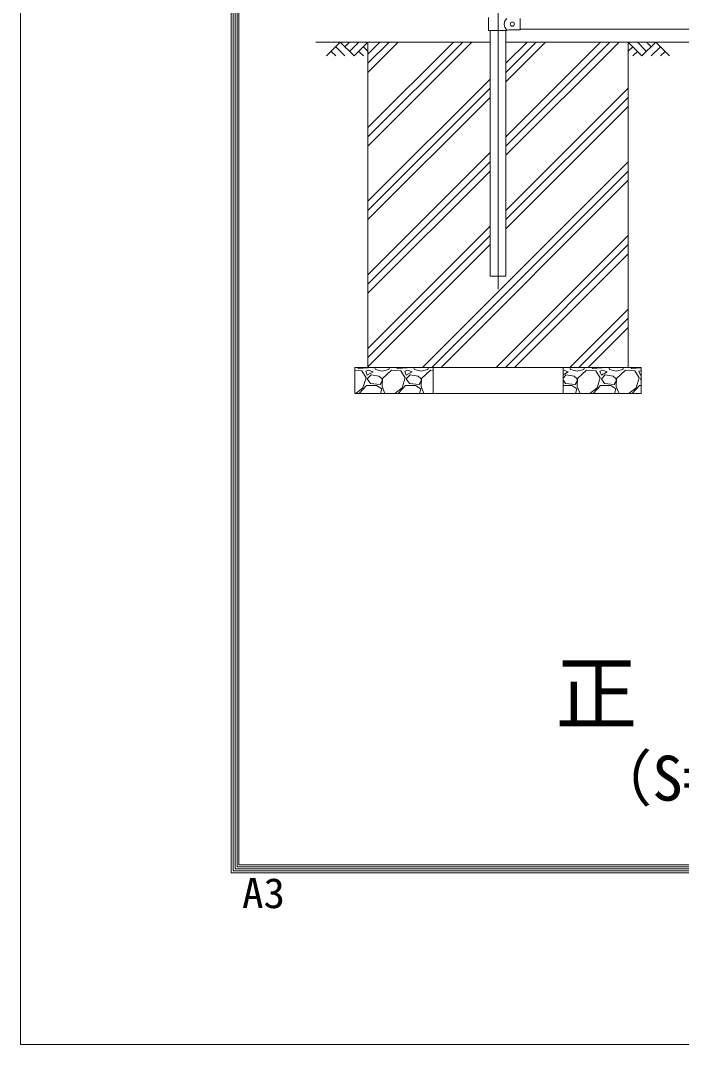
# Model space of a CAD drawing. Units: millimetres, scale not verified, with parts at other scales. Extents: x -30601 to 30601, y -19271 to 19271.
# Drawn here: x -30601 to -28060, y -19271 to -15335 of the extents above; entities that cross this region are included whole.
import ezdxf
from ezdxf.enums import TextEntityAlignment as Align

# ---------------------------------------------------------------- set-up
doc = ezdxf.new("R2010")
doc.units = ezdxf.units.MM
doc.header["$LTSCALE"] = 80
doc.linetypes.add('LONG_CHAIN', pattern=[21, 18, -1, 1, -1])
for name, color, linetype, lineweight in [('0-0_D-TTL', 2, 'Continuous', 9), ('0-1_D-TTL-TXT', 7, 'Continuous', 9), ('0-2_D-DCR-HCH', 7, 'Continuous', 9), ('0-3_D-STR1', 1, 'Continuous', 9), ('0-4_D-STR4', 7, 'Continuous', 9), ('0-5_D-BGD', 7, 'Continuous', 9), ('0-6_D-BMK', 2, 'LONG_CHAIN', 9), ('0-7_D-STR3', 3, 'Continuous', 9)]:
    doc.layers.add(name, color=color, linetype=linetype, lineweight=lineweight)
doc.styles.add('ＭＳ ゴシック', font='')
doc.styles.get('ＭＳ ゴシック').set_extended_font_data('MS Gothic')

msp = doc.modelspace()

# ---------------------------------------------------------------- linework, layer by layer
at = {"layer": '0-0_D-TTL'}
msp.add_lwpolyline([(-30601.37, -1450.51), (-5401.37, -1450.51), (-5401.37, -19270.51), (-30601.37, -19270.51)], close=True, dxfattribs=at)
at = {"layer": '0-0_D-TTL', "color": 7}
for points in [[(-29791.37, -2110.51), (-6211.37, -2110.51), (-6211.37, -18610.51), (-29791.37, -18610.51)], [(-29783.87, -2118.01), (-6218.87, -2118.01), (-6218.87, -18603.01), (-29783.87, -18603.01)], [(-29776.37, -2125.51), (-6226.37, -2125.51), (-6226.37, -18595.51), (-29776.37, -18595.51)], [(-29768.87, -2133.01), (-6233.87, -2133.01), (-6233.87, -18588.01), (-29768.87, -18588.01)], [(-29761.37, -2140.51), (-6241.37, -2140.51), (-6241.37, -18580.51), (-29761.37, -18580.51)]]:
    msp.add_lwpolyline(points, close=True, dxfattribs=at)
at = {"layer": '0-2_D-DCR-HCH'}
for p, q in [((-29371.98, -15417.94), (-29425.19, -15471.15)), ((-29371.98, -15417.94), (-29318.76, -15471.15)), ((-29354.24, -15435.68), (-29336.5, -15417.94)), ((-29336.5, -15453.41), (-29301.03, -15417.94)), ((-29318.76, -15471.15), (-29265.55, -15417.94)), ((-29265.55, -15534.56), (-29148.94, -15417.94)), ((-29265.55, -15817.4), (-28866.09, -15417.94)), ((-29265.55, -15499.2), (-29184.29, -15417.94)), ((-29265.55, -15782.04), (-28901.45, -15417.94)), ((-29265.55, -15463.85), (-29219.65, -15417.94)), ((-29265.55, -15746.69), (-28936.8, -15417.94)), ((-28735.3, -15569.99), (-28583.25, -15417.94)), ((-28735.3, -15852.83), (-28300.41, -15417.94)), ((-28735.3, -15534.64), (-28618.61, -15417.94)), ((-28735.3, -15817.48), (-28335.76, -15417.94)), ((-28735.3, -15499.28), (-28653.96, -15417.94)), ((-28735.3, -15782.12), (-28371.12, -15417.94)), ((-28212.34, -15471.15), (-28265.55, -15417.94)), ((-28194.6, -15453.41), (-28230.08, -15417.94)), ((-28159.13, -15417.94), (-28212.34, -15471.15)), ((-28176.77, -15435.77), (-28194.6, -15417.94)), ((-28159.13, -15417.94), (-28105.92, -15471.15)), ((-29407.45, -15453.41), (-29389.63, -15471.15)), ((-29389.71, -15435.68), (-29354.08, -15471.15)), ((-29301.03, -15453.41), (-29283.21, -15471.15)), ((-29283.29, -15435.68), (-29265.55, -15453.33)), ((-28247.81, -15435.68), (-28265.55, -15453.33)), ((-28230.08, -15453.41), (-28247.9, -15471.15)), ((-28141.39, -15435.68), (-28177.03, -15471.15)), ((-28123.65, -15453.41), (-28141.47, -15471.15)), ((-29265.55, -16029.53), (-28795.8, -15559.78)), ((-29265.55, -16064.89), (-28795.8, -15595.14)), ((-28735.3, -16064.97), (-28265.55, -15595.22)), ((-29265.55, -16100.24), (-28795.8, -15630.49)), ((-28735.3, -16100.32), (-28265.55, -15630.57)), ((-28735.3, -16135.68), (-28265.55, -15665.93)), ((-29265.55, -16312.37), (-28795.8, -15842.62)), ((-29265.55, -16347.73), (-28795.8, -15877.98)), ((-29055.43, -16667.94), (-28265.55, -15878.06)), ((-29265.55, -16383.08), (-28795.8, -15913.33)), ((-29020.08, -16667.94), (-28265.55, -15913.42)), ((-28984.72, -16667.94), (-28265.55, -15948.77)), ((-29265.55, -16595.22), (-28795.8, -16125.47)), ((-29265.55, -16630.57), (-28795.8, -16160.82)), ((-28772.59, -16667.94), (-28265.55, -16160.9)), ((-29265.55, -16665.93), (-28795.8, -16196.18)), ((-28737.23, -16667.94), (-28265.55, -16196.26)), ((-28701.88, -16667.94), (-28265.55, -16231.61)), ((-28489.75, -16667.94), (-28265.55, -16443.75)), ((-28454.39, -16667.94), (-28265.55, -16479.1)), ((-28419.04, -16667.94), (-28265.55, -16514.46)), ((-29289.25, -16681.72), (-29315.55, -16679.53)), ((-29272.75, -16708.72), (-29289.25, -16681.72)), ((-29263.75, -16678.72), (-29274.25, -16683.22)), ((-29265.14, -16667.94), (-29266.75, -16669.72)), ((-29245.75, -16684.72), (-29263.75, -16678.72)), ((-29240.09, -16667.94), (-29236.75, -16675.72)), ((-29236.75, -16675.72), (-29211.25, -16683.22)), ((-29211.25, -16683.22), (-29185.75, -16675.72)), ((-29175.25, -16678.72), (-29209.75, -16710.22)), ((-29185.75, -16675.72), (-29182.97, -16667.94)), ((-29139.25, -16681.72), (-29175.25, -16678.72)), ((-29151.25, -16672.72), (-29155.64, -16667.94)), ((-29116.75, -16669.72), (-29151.25, -16672.72)), ((-29122.75, -16708.72), (-29139.25, -16681.72)), ((-29113.75, -16678.72), (-29124.25, -16683.22)), ((-29124.25, -16683.22), (-29118.25, -16698.22)), ((-29118.25, -16698.22), (-29095.75, -16684.72)), ((-29115.14, -16667.94), (-29116.75, -16669.72)), ((-29095.75, -16684.72), (-29113.75, -16678.72)), ((-29090.09, -16667.94), (-29086.75, -16675.72)), ((-29086.75, -16675.72), (-29061.25, -16683.22)), ((-29061.25, -16683.22), (-29035.75, -16675.72)), ((-29025.25, -16678.72), (-29059.75, -16710.22)), ((-29035.75, -16675.72), (-29032.97, -16667.94)), ((-29015.55, -16679.53), (-29025.25, -16678.72)), ((-28515.14, -16667.94), (-28515.55, -16668.39)), ((-28513.75, -16678.72), (-28515.55, -16679.5)), ((-28515.55, -16696.61), (-28495.75, -16684.72)), ((-28495.75, -16684.72), (-28513.75, -16678.72)), ((-28490.09, -16667.94), (-28486.75, -16675.72)), ((-28486.75, -16675.72), (-28461.25, -16683.22)), ((-28461.25, -16683.22), (-28435.75, -16675.72)), ((-28425.25, -16678.72), (-28459.75, -16710.22)), ((-28435.75, -16675.72), (-28432.97, -16667.94)), ((-28389.25, -16681.72), (-28425.25, -16678.72)), ((-28401.25, -16672.72), (-28405.64, -16667.94)), ((-28366.75, -16669.72), (-28401.25, -16672.72)), ((-28372.75, -16708.72), (-28389.25, -16681.72)), ((-28363.75, -16678.72), (-28374.25, -16683.22)), ((-28374.25, -16683.22), (-28368.25, -16698.22)), ((-28368.25, -16698.22), (-28345.75, -16684.72)), ((-28365.14, -16667.94), (-28366.75, -16669.72)), ((-28345.75, -16684.72), (-28363.75, -16678.72)), ((-28340.09, -16667.94), (-28336.75, -16675.72)), ((-28336.75, -16675.72), (-28311.25, -16683.22)), ((-28311.25, -16683.22), (-28285.75, -16675.72)), ((-28285.75, -16675.72), (-28282.97, -16667.94)), ((-28251.25, -16672.72), (-28255.64, -16667.94)), ((-28216.75, -16669.72), (-28251.25, -16672.72)), ((-28222.75, -16708.72), (-28239.25, -16681.72)), ((-28215.55, -16679.5), (-28224.25, -16683.22)), ((-28224.25, -16683.22), (-28218.25, -16698.22)), ((-28215.55, -16668.39), (-28216.75, -16669.72)), ((-29284.75, -16746.22), (-29272.75, -16708.72)), ((-29253.25, -16696.72), (-29268.25, -16711.72)), ((-29268.25, -16711.72), (-29256.25, -16729.72)), ((-29223.25, -16701.22), (-29253.25, -16696.72)), ((-29211.25, -16711.72), (-29223.25, -16701.22)), ((-29218.75, -16734.22), (-29211.25, -16720.72)), ((-29209.75, -16710.22), (-29211.25, -16741.72)), ((-29211.25, -16720.72), (-29211.25, -16711.72)), ((-29134.75, -16746.22), (-29122.75, -16708.72)), ((-29103.25, -16696.72), (-29118.25, -16711.72)), ((-29118.25, -16711.72), (-29106.25, -16729.72)), ((-29073.25, -16701.22), (-29103.25, -16696.72)), ((-29061.25, -16711.72), (-29073.25, -16701.22)), ((-29068.75, -16734.22), (-29061.25, -16720.72)), ((-29059.75, -16710.22), (-29061.25, -16741.72)), ((-29061.25, -16720.72), (-29061.25, -16711.72)), ((-28503.25, -16696.72), (-28515.55, -16709.03)), ((-28515.55, -16715.77), (-28506.25, -16729.72)), ((-28473.25, -16701.22), (-28503.25, -16696.72)), ((-28461.25, -16711.72), (-28473.25, -16701.22)), ((-28468.75, -16734.22), (-28461.25, -16720.72)), ((-28459.75, -16710.22), (-28461.25, -16741.72)), ((-28461.25, -16720.72), (-28461.25, -16711.72)), ((-28384.75, -16746.22), (-28372.75, -16708.72)), ((-28353.25, -16696.72), (-28368.25, -16711.72)), ((-28368.25, -16711.72), (-28356.25, -16729.72)), ((-28323.25, -16701.22), (-28353.25, -16696.72)), ((-28311.25, -16711.72), (-28323.25, -16701.22)), ((-28318.75, -16734.22), (-28311.25, -16720.72)), ((-28309.75, -16710.22), (-28311.25, -16741.72)), ((-28311.25, -16720.72), (-28311.25, -16711.72)), ((-28234.75, -16746.22), (-28222.75, -16708.72)), ((-28218.25, -16698.22), (-28215.55, -16696.61)), ((-28215.55, -16709.03), (-28218.25, -16711.72)), ((-28218.25, -16711.72), (-28215.55, -16715.77)), ((-29312.85, -16767.94), (-29284.75, -16746.22)), ((-29298.25, -16767.22), (-29271.25, -16737.22)), ((-29271.25, -16737.22), (-29232.25, -16737.22)), ((-29256.25, -16729.72), (-29218.75, -16734.22)), ((-29232.25, -16737.22), (-29212.75, -16750.72)), ((-29212.75, -16750.72), (-29217.67, -16767.94)), ((-29211.25, -16741.72), (-29200.21, -16767.94)), ((-29162.85, -16767.94), (-29134.75, -16746.22)), ((-29148.25, -16767.22), (-29121.25, -16737.22)), ((-29121.25, -16737.22), (-29082.25, -16737.22)), ((-29106.25, -16729.72), (-29068.75, -16734.22)), ((-29082.25, -16737.22), (-29062.75, -16750.72)), ((-29062.75, -16750.72), (-29067.67, -16767.94)), ((-29061.25, -16741.72), (-29050.21, -16767.94)), ((-28515.55, -16737.22), (-28482.25, -16737.22)), ((-28506.25, -16729.72), (-28468.75, -16734.22)), ((-28482.25, -16737.22), (-28462.75, -16750.72)), ((-28462.75, -16750.72), (-28467.67, -16767.94)), ((-28461.25, -16741.72), (-28450.21, -16767.94)), ((-28412.85, -16767.94), (-28384.75, -16746.22)), ((-28398.25, -16767.22), (-28371.25, -16737.22)), ((-28371.25, -16737.22), (-28332.25, -16737.22)), ((-28356.25, -16729.72), (-28318.75, -16734.22)), ((-28332.25, -16737.22), (-28312.75, -16750.72)), ((-28312.75, -16750.72), (-28317.67, -16767.94)), ((-28311.25, -16741.72), (-28300.21, -16767.94)), ((-28262.85, -16767.94), (-28234.75, -16746.22)), ((-28248.25, -16767.22), (-28221.25, -16737.22)), ((-28221.25, -16737.22), (-28215.55, -16737.22)), ((-29297.83, -16767.94), (-29298.25, -16767.22)), ((-29147.83, -16767.94), (-29148.25, -16767.22)), ((-28397.83, -16767.94), (-28398.25, -16767.22)), ((-28247.83, -16767.94), (-28248.25, -16767.22))]:
    msp.add_line(p, q, dxfattribs=at)
for points in [[(-28735.3, -16317.94), (-28795.8, -16317.94), (-28795.8, -15417.94), (-29265.55, -15417.94), (-29265.55, -16667.94), (-28265.55, -16667.94), (-28265.55, -15417.94), (-28735.3, -15417.94)], [(-29015.55, -16667.94), (-29315.55, -16667.94), (-29315.55, -16767.94), (-29015.55, -16767.94)], [(-28215.55, -16667.94), (-28515.55, -16667.94), (-28515.55, -16767.94), (-28215.55, -16767.94)]]:
    msp.add_lwpolyline(points, close=True, dxfattribs=at)
for points in [[(-29266.75, -16669.72), (-29301.25, -16672.72), (-29305.64, -16667.94)], [(-29274.25, -16683.22), (-29268.25, -16698.22), (-29245.75, -16684.72)], [(-28239.25, -16681.72), (-28275.25, -16678.72), (-28309.75, -16710.22)]]:
    msp.add_lwpolyline(points, dxfattribs=at)
at = {"layer": '0-3_D-STR1'}
for p, q in [((-28795.8, -16317.94), (-28795.8, -15373.84)), ((-28735.3, -16317.94), (-28735.3, -15373.84)), ((-28680.55, -15367.94), (-26850.55, -15367.94)), ((-28735.3, -16317.94), (-28795.8, -16317.94))]:
    msp.add_line(p, q, dxfattribs=at)
at = {"layer": '0-4_D-STR4'}
for p, q in [((-28795.8, -15417.94), (-29265.55, -15417.94)), ((-29265.55, -15417.94), (-29265.55, -16667.94)), ((-28265.55, -15417.94), (-28735.3, -15417.94)), ((-28265.55, -16667.94), (-28265.55, -15417.94)), ((-29315.55, -16667.94), (-28215.55, -16667.94)), ((-29315.55, -16667.94), (-29315.55, -16767.94)), ((-28215.55, -16667.94), (-28215.55, -16767.94)), ((-29315.55, -16767.94), (-28215.55, -16767.94))]:
    msp.add_line(p, q, dxfattribs=at)
at = {"layer": '0-5_D-BGD'}
for p, q in [((-29265.55, -15417.94), (-29465.55, -15417.94)), ((-27265.55, -15417.94), (-28265.55, -15417.94))]:
    msp.add_line(p, q, dxfattribs=at)
at = {"layer": '0-6_D-BMK'}
msp.add_line((-28765.55, -6742.94), (-28765.55, -16367.94), dxfattribs=at)
at = {"layer": '0-7_D-STR3'}
for p, q in [((-28801.65, -15323.84), (-28801.65, -15373.84)), ((-28680.55, -15370.84), (-28680.55, -15326.84)), ((-28801.65, -15373.84), (-28731.75, -15373.84)), ((-28725.75, -15370.84), (-28731.75, -15373.84)), ((-28725.75, -15370.84), (-28680.55, -15370.84))]:
    msp.add_line(p, q, dxfattribs=at)
msp.add_circle((-28710.55, -15348.84), 8, dxfattribs=at)
msp.add_arc((-28713.17, -15348.84), 28.8, 130.19176, 229.80824, dxfattribs=at)

# ---------------------------------------------------------------- texts
at = {"layer": '0-0_D-TTL', "color": 7, "style": 'ＭＳ ゴシック', "width": 1.05}
msp.add_text('A3', height=115.5, dxfattribs=at).set_placement((-29749.64, -18780.95), align=Align.BOTTOM_LEFT)
at = {"layer": '0-1_D-TTL-TXT', "style": 'ＭＳ ゴシック'}
for s, height, p in [('正\u3000面\u3000図', 231.1, (-28545.25, -18105.66)), ('（S=1／60）', 173, (-28408.8, -18385.24))]:
    msp.add_text(s, height=height, dxfattribs=at).set_placement(p, align=Align.BOTTOM_LEFT)

doc.saveas('drawing.dxf')
